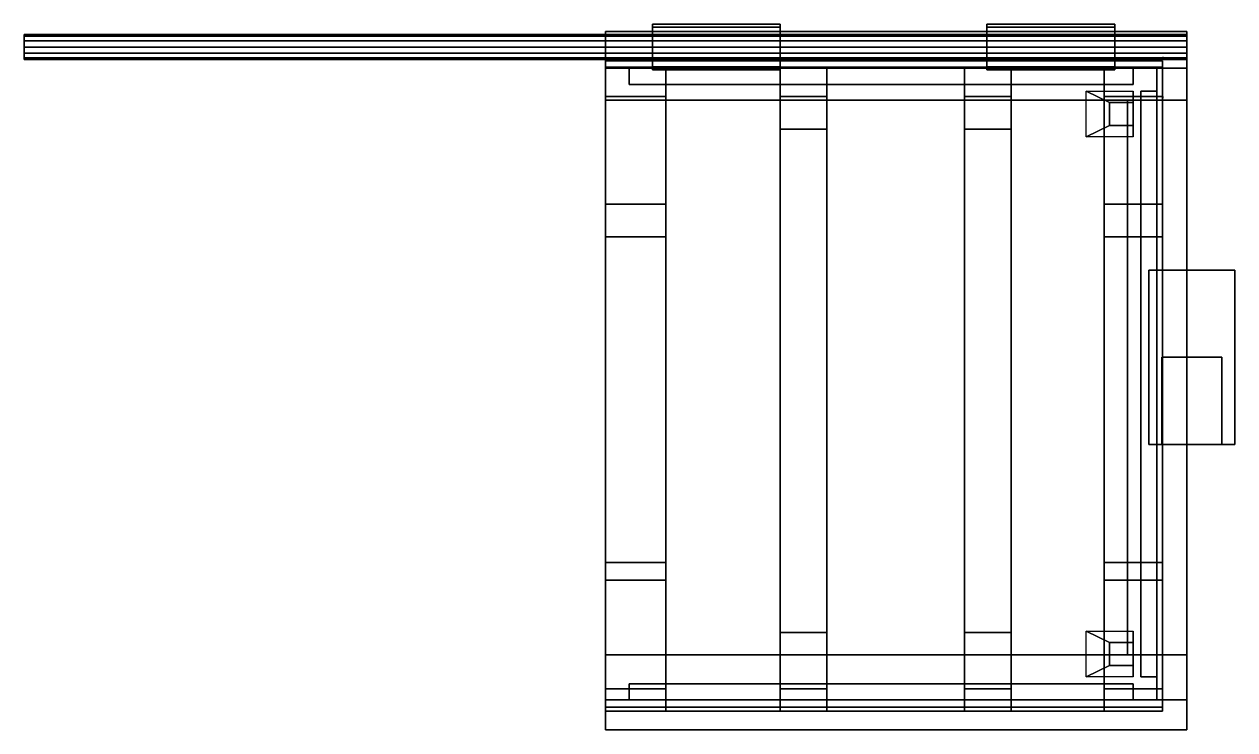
# Model space of a CAD drawing. Header units: metres. Extents: x -181 to 196, y -108 to 112.
import ezdxf

# ---------------------------------------------------------------- set-up
doc = ezdxf.new("R2010")
doc.units = ezdxf.units.M

msp = doc.modelspace()

# ---------------------------------------------------------------- linework, layer by layer
at = {"layer": 'axle'}
for points, invisible_edges in [([(-180.96, 108.92, 243.58), (180.96, 108.39, 241.62), (-180.96, 108.39, 241.62)], 1), ([(180.96, 108.39, 241.62), (-180.96, 108.92, 243.58), (180.96, 108.92, 243.58)], 1), ([(-180.96, 108.39, 245.55), (180.96, 108.92, 243.58), (-180.96, 108.92, 243.58)], 1), ([(180.96, 108.92, 243.58), (-180.96, 108.39, 245.55), (180.96, 108.39, 245.55)], 1), ([(-180.96, 104.99, 243.58), (180.96, 101.07, 243.58), (-180.96, 108.92, 243.58)], 3), ([(-180.96, 108.92, 243.58), (180.96, 101.07, 243.58), (180.96, 108.92, 243.58)], 3), ([(180.96, 108.39, 241.62), (-180.96, 106.96, 240.18), (-180.96, 108.39, 241.62)], 1), ([(-180.96, 106.96, 240.18), (180.96, 108.39, 241.62), (180.96, 106.96, 240.18)], 1), ([(180.96, 106.96, 246.98), (-180.96, 108.39, 245.55), (-180.96, 106.96, 246.98)], 1), ([(-180.96, 108.39, 245.55), (180.96, 106.96, 246.98), (180.96, 108.39, 245.55)], 1), ([(180.96, 108.39, 241.62), (-180.96, 104.99, 243.58), (-180.96, 108.39, 241.62)], 1), ([(-180.96, 104.99, 243.58), (180.96, 108.39, 241.62), (-180.96, 101.59, 245.55)], 3), ([(-180.96, 101.59, 245.55), (180.96, 108.39, 241.62), (180.96, 101.59, 245.55)], 3), ([(180.96, 108.39, 245.55), (-180.96, 104.99, 243.58), (-180.96, 108.39, 245.55)], 1), ([(-180.96, 104.99, 243.58), (180.96, 108.39, 245.55), (-180.96, 101.59, 241.62)], 3), ([(-180.96, 101.59, 241.62), (180.96, 108.39, 245.55), (180.96, 101.59, 241.62)], 3), ([(180.96, 104.99, 247.51), (-180.96, 106.96, 246.98), (-180.96, 104.99, 247.51)], 1), ([(-180.96, 106.96, 246.98), (180.96, 104.99, 247.51), (180.96, 106.96, 246.98)], 1), ([(180.96, 106.96, 240.18), (-180.96, 104.99, 239.66), (-180.96, 106.96, 240.18)], 1), ([(-180.96, 104.99, 239.66), (180.96, 106.96, 240.18), (180.96, 104.99, 239.66)], 1), ([(-180.96, 104.99, 243.58), (180.96, 106.96, 240.18), (-180.96, 106.96, 240.18)], 1), ([(180.96, 106.96, 240.18), (-180.96, 104.99, 243.58), (180.96, 104.99, 243.58)], 3), ([(-180.96, 104.99, 243.58), (180.96, 104.99, 243.58), (180.96, 106.96, 246.98)], 13), ([(-180.96, 104.99, 243.58), (180.96, 106.96, 246.98), (-180.96, 106.96, 246.98)], 1), ([(180.96, 108.92, 243.58), (180.96, 101.07, 243.58), (180.96, 104.99, 243.58)], 1), ([(180.96, 101.59, 245.55), (180.96, 108.39, 241.62), (180.96, 104.99, 243.58)], 1), ([(180.96, 101.59, 241.62), (180.96, 108.39, 245.55), (180.96, 104.99, 243.58)], 1), ([(180.96, 103.03, 246.98), (-180.96, 104.99, 247.51), (-180.96, 103.03, 246.98)], 1), ([(-180.96, 104.99, 247.51), (180.96, 103.03, 246.98), (180.96, 104.99, 247.51)], 1), ([(180.96, 104.99, 239.66), (-180.96, 103.03, 240.18), (-180.96, 104.99, 239.66)], 1), ([(-180.96, 103.03, 240.18), (180.96, 104.99, 239.66), (180.96, 103.03, 240.18)], 1), ([(180.96, 104.99, 243.58), (-180.96, 104.99, 239.66), (180.96, 104.99, 239.66)], 1), ([(-180.96, 104.99, 239.66), (180.96, 104.99, 243.58), (-180.96, 104.99, 243.58)], 3), ([(-180.96, 104.99, 243.58), (180.96, 104.99, 243.58), (180.96, 104.99, 247.51)], 13), ([(-180.96, 104.99, 243.58), (180.96, 104.99, 247.51), (-180.96, 104.99, 247.51)], 1), ([(180.96, 104.99, 243.58), (-180.96, 104.99, 243.58), (-180.96, 103.03, 246.98)], 13), ([(180.96, 104.99, 243.58), (-180.96, 103.03, 246.98), (180.96, 103.03, 246.98)], 1), ([(180.96, 101.07, 243.58), (-180.96, 104.99, 243.58), (-180.96, 101.07, 243.58)], 1), ([(180.96, 104.99, 243.58), (-180.96, 103.03, 240.18), (180.96, 103.03, 240.18)], 1), ([(-180.96, 103.03, 240.18), (180.96, 104.99, 243.58), (-180.96, 104.99, 243.58)], 3), ([(180.96, 101.59, 245.55), (-180.96, 103.03, 246.98), (-180.96, 101.59, 245.55)], 1), ([(-180.96, 103.03, 246.98), (180.96, 101.59, 245.55), (180.96, 103.03, 246.98)], 1), ([(180.96, 103.03, 240.18), (-180.96, 101.59, 241.62), (-180.96, 103.03, 240.18)], 1), ([(-180.96, 101.59, 241.62), (180.96, 103.03, 240.18), (180.96, 101.59, 241.62)], 1), ([(180.96, 101.59, 245.55), (-180.96, 101.07, 243.58), (180.96, 101.07, 243.58)], 1), ([(-180.96, 101.07, 243.58), (180.96, 101.59, 245.55), (-180.96, 101.59, 245.55)], 1), ([(180.96, 101.07, 243.58), (-180.96, 101.59, 241.62), (180.96, 101.59, 241.62)], 1), ([(-180.96, 101.59, 241.62), (180.96, 101.07, 243.58), (-180.96, 101.07, 243.58)], 1)]:
    msp.add_3dface(points, dxfattribs=dict(at, invisible_edges=invisible_edges))
for points in [[(-180.96, 108.92, 243.58), (-180.96, 108.39, 241.62), (-180.96, 104.99, 243.58)], [(-180.96, 108.92, 243.58), (-180.96, 104.99, 243.58), (-180.96, 108.39, 245.55)], [(-180.96, 108.39, 241.62), (-180.96, 106.96, 240.18), (-180.96, 104.99, 243.58)], [(-180.96, 108.39, 245.55), (-180.96, 104.99, 243.58), (-180.96, 106.96, 246.98)], [(-180.96, 106.96, 240.18), (-180.96, 104.99, 239.66), (-180.96, 104.99, 243.58)], [(-180.96, 106.96, 246.98), (-180.96, 104.99, 243.58), (-180.96, 104.99, 247.51)], [(180.96, 108.92, 243.58), (180.96, 104.99, 243.58), (180.96, 108.39, 241.62)], [(180.96, 108.92, 243.58), (180.96, 108.39, 245.55), (180.96, 104.99, 243.58)], [(180.96, 108.39, 245.55), (180.96, 106.96, 246.98), (180.96, 104.99, 243.58)], [(180.96, 108.39, 241.62), (180.96, 104.99, 243.58), (180.96, 106.96, 240.18)], [(180.96, 106.96, 246.98), (180.96, 104.99, 247.51), (180.96, 104.99, 243.58)], [(180.96, 106.96, 240.18), (180.96, 104.99, 243.58), (180.96, 104.99, 239.66)], [(-180.96, 104.99, 243.58), (-180.96, 103.03, 246.98), (-180.96, 104.99, 247.51)], [(-180.96, 104.99, 243.58), (-180.96, 101.07, 243.58), (-180.96, 101.59, 245.55)], [(-180.96, 104.99, 243.58), (-180.96, 101.59, 245.55), (-180.96, 103.03, 246.98)], [(-180.96, 104.99, 243.58), (-180.96, 101.59, 241.62), (-180.96, 101.07, 243.58)], [(-180.96, 104.99, 239.66), (-180.96, 103.03, 240.18), (-180.96, 104.99, 243.58)], [(-180.96, 104.99, 243.58), (-180.96, 103.03, 240.18), (-180.96, 101.59, 241.62)], [(180.96, 104.99, 243.58), (180.96, 101.59, 241.62), (180.96, 103.03, 240.18)], [(180.96, 104.99, 247.51), (180.96, 103.03, 246.98), (180.96, 104.99, 243.58)], [(180.96, 104.99, 243.58), (180.96, 103.03, 240.18), (180.96, 104.99, 239.66)], [(180.96, 104.99, 243.58), (180.96, 101.07, 243.58), (180.96, 101.59, 241.62)], [(180.96, 104.99, 243.58), (180.96, 103.03, 246.98), (180.96, 101.59, 245.55)], [(180.96, 104.99, 243.58), (180.96, 101.59, 245.55), (180.96, 101.07, 243.58)]]:
    msp.add_3dface(points, dxfattribs=at)
at = {"layer": 'frame_half'}
for p, q in [((174.57, -18.73, 151.68), (174.57, -18.73, 151.68)), ((192.12, -18.81, 98.79), (192.12, -18.81, 98.78)), ((192.98, -18.73, 151.68), (192.98, -18.73, 151.68))]:
    msp.add_line(p, q, dxfattribs=at)
for points, invisible_edges in [([(0, 109.83, 227.15), (180.96, 109.83, 227.14), (175.47, 109.83, 227.14)], 1), ([(180.96, 109.83, 227.14), (0, 109.83, 227.15), (180.96, 109.83, 236.6)], 3), ([(180.96, 109.83, 236.6), (0, 109.83, 227.15), (0, 109.83, 236.6)], 13), ([(180.96, 109.83, 236.6), (0, 109.83, 236.6), (171.69, 109.83, 236.6)], 1), ([(162.48, 88.44, 236.6), (0, 109.83, 236.6), (0, 88.44, 236.6)], 1), ([(0, 109.83, 236.6), (162.48, 88.44, 236.6), (171.69, 109.83, 236.6)], 3), ([(175.47, 109.83, 227.14), (0, 98.36, 227.15), (0, 109.83, 227.15)], 1), ([(0, 98.36, 227.15), (175.47, 109.83, 227.14), (171.69, 98.36, 227.14)], 3), ([(171.69, 109.83, 236.6), (162.48, 88.44, 236.6), (180.96, 88.44, 236.6)], 13), ([(171.69, 109.83, 236.6), (180.96, 88.44, 236.6), (180.96, 109.83, 236.6)], 1), ([(171.69, 98.36, 227.14), (175.47, 109.83, 227.14), (180.96, 98.36, 227.14)], 3), ([(180.96, 98.36, 227.14), (175.47, 109.83, 227.14), (180.96, 109.83, 227.14)], 1), ([(180.96, 98.36, 227.14), (180.96, 109.83, 236.6), (180.96, 88.44, 236.6)], 1), ([(180.96, 109.83, 236.6), (180.96, 98.36, 227.14), (180.96, 109.83, 227.14)], 1), ([(171.69, 98.36, 0.32), (0, -98.36, 0.32), (0, 98.36, 0.32)], 1), ([(0, -98.36, 0.32), (171.69, 98.36, 0.32), (171.69, -98.36, 0.32)], 1), ([(0, 98.36, 0.32), (7.36, 98.36, 7.68), (171.69, 98.36, 0.32)], 3), ([(7.36, 98.36, 7.68), (0, 98.36, 0.32), (0, 98.36, 227.15)], 13), ([(7.36, 98.36, 7.68), (0, 98.36, 227.15), (7.36, 98.36, 219.79)], 3), ([(7.36, 98.36, 219.79), (0, 98.36, 227.15), (171.69, 98.36, 227.14)], 13), ([(164.33, 98.36, 7.68), (171.69, 98.36, 0.32), (7.36, 98.36, 7.68)], 3), ([(171.69, 98.36, 227.14), (164.33, 98.36, 219.79), (7.36, 98.36, 219.79)], 13), ([(7.36, 93.36, 7.68), (164.33, 98.36, 7.68), (7.36, 98.36, 7.68)], 1), ([(164.33, 98.36, 7.68), (7.36, 93.36, 7.68), (164.33, 93.36, 7.68)], 1), ([(7.36, 93.36, 7.68), (7.36, 98.36, 219.79), (7.36, 93.36, 219.79)], 1), ([(7.36, 98.36, 219.79), (7.36, 93.36, 7.68), (7.36, 98.36, 7.68)], 1), ([(164.33, 98.36, 219.79), (7.36, 93.36, 219.79), (7.36, 98.36, 219.79)], 1), ([(7.36, 93.36, 219.79), (164.33, 98.36, 219.79), (164.33, 93.36, 219.79)], 1), ([(171.69, 98.36, 0.32), (164.33, 98.36, 7.68), (171.69, 98.36, 227.14)], 3), ([(171.69, 98.36, 227.14), (164.33, 98.36, 7.68), (164.33, 98.36, 219.79)], 13), ([(164.33, 98.36, 219.79), (164.33, 93.36, 7.68), (164.33, 93.36, 219.79)], 1), ([(164.33, 93.36, 7.68), (164.33, 98.36, 219.79), (164.33, 98.36, 7.68)], 1), ([(180.96, 98.36, 227.14), (171.69, -98.36, 176.06), (171.69, 98.36, 227.14)], 1), ([(171.69, -98.36, 176.06), (180.96, 98.36, 227.14), (180.96, -98.36, 176.06)], 1), ([(171.69, -91.24, 7.44), (171.69, -98.36, 0.32), (171.69, 98.36, 0.32)], 13), ([(171.69, -91.24, 7.44), (171.69, 98.36, 0.32), (171.69, 91.24, 7.44)], 3), ([(171.69, 91.24, 7.44), (171.69, 98.36, 0.32), (171.69, 91.24, 217.94)], 3), ([(171.69, -98.36, 176.06), (171.69, -91.24, 170.56), (171.69, 98.36, 227.14)], 3), ([(171.69, 98.36, 227.14), (171.69, -91.24, 170.56), (171.69, 91.24, 217.94)], 13), ([(171.69, 98.36, 227.14), (171.69, 91.24, 217.94), (171.69, 98.36, 0.32)], 3), ([(180.96, 98.36, 227.14), (180.96, -84.34, 189.86), (180.96, -98.36, 176.06)], 1), ([(180.96, -84.34, 189.86), (180.96, 98.36, 227.14), (180.96, 88.44, 236.6)], 1), ([(149.62, 91.24, 0.07), (156.97, 80.56, -9.93), (149.62, 77, 0.07)], 1), ([(156.97, 80.56, -9.93), (149.62, 91.24, 0.07), (156.97, 87.68, -9.93)], 1), ([(149.62, 91.24, 0.07), (164.33, 87.68, -9.93), (156.97, 87.68, -9.93)], 1), ([(164.33, 87.68, -9.93), (149.62, 91.24, 0.07), (164.33, 91.24, 0.07)], 1), ([(164.33, 80.56, -9.93), (164.33, 91.24, 0.07), (164.33, 77, 0.07)], 1), ([(164.33, 91.24, 0.07), (164.33, 80.56, -9.93), (164.33, 87.68, -9.93)], 1), ([(171.69, 91.24, 217.94), (166.69, -91.24, 170.56), (166.69, 91.24, 217.94)], 1), ([(166.69, -91.24, 170.56), (171.69, 91.24, 217.94), (171.69, -91.24, 170.56)], 1), ([(166.69, -91.24, 7.44), (171.69, 91.24, 7.44), (166.69, 91.24, 7.44)], 1), ([(171.69, 91.24, 7.44), (166.69, -91.24, 7.44), (171.69, -91.24, 7.44)], 1), ([(171.69, 91.24, 217.94), (166.69, 91.24, 7.44), (171.69, 91.24, 7.44)], 1), ([(166.69, 91.24, 7.44), (171.69, 91.24, 217.94), (166.69, 91.24, 217.94)], 1), ([(164.33, 87.68, -9.93), (156.97, 80.56, -9.93), (156.97, 87.68, -9.93)], 1), ([(156.97, 80.56, -9.93), (164.33, 87.68, -9.93), (164.33, 80.56, -9.93)], 1), ([(162.48, -84.34, 189.86), (180.96, 88.44, 236.6), (162.48, 88.44, 236.6)], 1), ([(180.96, 88.44, 236.6), (162.48, -84.34, 189.86), (180.96, -84.34, 189.86)], 1), ([(156.97, 80.56, -9.93), (164.33, 77, 0.07), (149.62, 77, 0.07)], 1), ([(164.33, 77, 0.07), (156.97, 80.56, -9.93), (164.33, 80.56, -9.93)], 1), ([(169.19, 35.44, 98.36), (195.93, 35.44, 155.2), (195.93, 35.44, 98.36)], 1), ([(195.93, 35.44, 155.2), (169.19, 35.44, 98.36), (169.19, 35.44, 155.2)], 1), ([(169.19, 35.44, 98.36), (195.93, -18.81, 98.36), (169.19, -18.81, 98.36)], 1), ([(195.93, -18.81, 98.36), (169.19, 35.44, 98.36), (195.93, 35.44, 98.36)], 1), ([(169.19, 35.44, 155.2), (169.19, -18.81, 98.36), (169.19, -18.81, 155.2)], 1), ([(169.19, -18.81, 98.36), (169.19, 35.44, 155.2), (169.19, 35.44, 98.36)], 1), ([(195.93, -18.81, 155.2), (169.19, 35.44, 155.2), (169.19, -18.81, 155.2)], 1), ([(169.19, 35.44, 155.2), (195.93, -18.81, 155.2), (195.93, 35.44, 155.2)], 1), ([(195.93, 35.44, 98.36), (195.93, -18.81, 155.2), (195.93, -18.81, 98.36)], 1), ([(195.93, -18.81, 155.2), (195.93, 35.44, 98.36), (195.93, 35.44, 155.2)], 1), ([(195.93, -18.81, 98.36), (191.93, -18.81, 102.36), (169.19, -18.81, 98.36)], 3), ([(169.19, -18.81, 98.36), (173.19, -18.81, 102.36), (169.19, -18.81, 155.2)], 3), ([(173.19, -18.81, 102.36), (169.19, -18.81, 98.36), (191.93, -18.81, 102.36)], 3), ([(169.19, -18.81, 155.2), (173.19, -18.81, 102.36), (173.19, -18.81, 151.2)], 13), ([(169.19, -18.81, 155.2), (173.19, -18.81, 151.2), (195.93, -18.81, 155.2)], 3), ([(191.93, -18.81, 151.2), (195.93, -18.81, 155.2), (173.19, -18.81, 151.2)], 3), ([(191.93, -18.81, 102.36), (195.93, -18.81, 98.36), (195.93, -18.81, 155.2)], 13), ([(191.93, -18.81, 102.36), (195.93, -18.81, 155.2), (191.93, -18.81, 151.2)], 3), ([(149.62, -77, 0.07), (164.33, -80.56, -9.93), (156.97, -80.56, -9.93)], 1), ([(164.33, -80.56, -9.93), (149.62, -77, 0.07), (164.33, -77, 0.07)], 1), ([(149.62, -77, 0.07), (156.97, -87.68, -9.93), (149.62, -91.24, 0.07)], 1), ([(156.97, -87.68, -9.93), (149.62, -77, 0.07), (156.97, -80.56, -9.93)], 1), ([(164.33, -87.68, -9.93), (164.33, -77, 0.07), (164.33, -91.24, 0.07)], 1), ([(164.33, -77, 0.07), (164.33, -87.68, -9.93), (164.33, -80.56, -9.93)], 1), ([(164.33, -80.56, -9.93), (156.97, -87.68, -9.93), (156.97, -80.56, -9.93)], 1), ([(156.97, -87.68, -9.93), (164.33, -80.56, -9.93), (164.33, -87.68, -9.93)], 1), ([(180.96, -107.72, 189.86), (0, -84.34, 189.86), (0, -107.72, 189.86)], 1), ([(0, -84.34, 189.86), (180.96, -107.72, 189.86), (162.48, -84.34, 189.86)], 3), ([(162.48, -84.34, 189.86), (180.96, -107.72, 189.86), (180.96, -84.34, 189.86)], 1), ([(180.96, -107.72, 189.86), (180.96, -98.36, 176.06), (180.96, -84.34, 189.86)], 1), ([(156.97, -87.68, -9.93), (164.33, -91.24, 0.07), (149.62, -91.24, 0.07)], 1), ([(164.33, -91.24, 0.07), (156.97, -87.68, -9.93), (164.33, -87.68, -9.93)], 1), ([(7.36, -98.36, 7.68), (7.36, -93.36, 168.71), (7.36, -98.36, 168.71)], 1), ([(7.36, -93.36, 168.71), (7.36, -98.36, 7.68), (7.36, -93.36, 7.68)], 1), ([(7.36, -98.36, 7.68), (164.33, -93.36, 7.68), (7.36, -93.36, 7.68)], 1), ([(164.33, -93.36, 7.68), (7.36, -98.36, 7.68), (164.33, -98.36, 7.68)], 1), ([(164.33, -93.36, 168.71), (7.36, -98.36, 168.71), (7.36, -93.36, 168.71)], 1), ([(7.36, -98.36, 168.71), (164.33, -93.36, 168.71), (164.33, -98.36, 168.71)], 1), ([(164.33, -93.36, 168.71), (164.33, -98.36, 7.68), (164.33, -98.36, 168.71)], 1), ([(164.33, -98.36, 7.68), (164.33, -93.36, 168.71), (164.33, -93.36, 7.68)], 1), ([(166.69, -91.24, 170.56), (171.69, -91.24, 7.44), (166.69, -91.24, 7.44)], 1), ([(171.69, -91.24, 7.44), (166.69, -91.24, 170.56), (171.69, -91.24, 170.56)], 1), ([(171.69, -98.36, 0.32), (171.69, -91.24, 7.44), (171.69, -98.36, 176.06)], 3), ([(171.69, -91.24, 170.56), (171.69, -98.36, 176.06), (171.69, -91.24, 7.44)], 3), ([(0, -98.36, 0.32), (7.36, -98.36, 7.68), (0, -98.36, 176.06)], 3), ([(7.36, -98.36, 7.68), (0, -98.36, 0.32), (171.69, -98.36, 0.32)], 13), ([(0, -98.36, 176.06), (7.36, -98.36, 7.68), (7.36, -98.36, 168.71)], 13), ([(0, -98.36, 176.06), (7.36, -98.36, 168.71), (171.69, -98.36, 176.06)], 3), ([(171.69, -98.36, 176.06), (0, -107.72, 176.06), (0, -98.36, 176.06)], 1), ([(0, -107.72, 176.06), (171.69, -98.36, 176.06), (175.47, -107.72, 176.06)], 3), ([(171.69, -98.36, 0.32), (164.33, -98.36, 7.68), (7.36, -98.36, 7.68)], 13), ([(164.33, -98.36, 168.71), (171.69, -98.36, 176.06), (7.36, -98.36, 168.71)], 3), ([(164.33, -98.36, 7.68), (171.69, -98.36, 0.32), (171.69, -98.36, 176.06)], 13), ([(164.33, -98.36, 7.68), (171.69, -98.36, 176.06), (164.33, -98.36, 168.71)], 3), ([(175.47, -107.72, 176.06), (171.69, -98.36, 176.06), (180.96, -98.36, 176.06)], 13), ([(175.47, -107.72, 176.06), (180.96, -98.36, 176.06), (180.96, -107.72, 176.06)], 1), ([(180.96, -98.36, 176.06), (180.96, -107.72, 189.86), (180.96, -107.72, 176.06)], 1), ([(175.47, -107.72, 176.06), (180.96, -107.72, 189.86), (0, -107.72, 176.06)], 3), ([(0, -107.72, 176.06), (180.96, -107.72, 189.86), (0, -107.72, 189.86)], 1), ([(180.96, -107.72, 189.86), (175.47, -107.72, 176.06), (180.96, -107.72, 176.06)], 1)]:
    msp.add_3dface(points, dxfattribs=dict(at, invisible_edges=invisible_edges))
at = {"layer": 'hinges_half'}
for points, invisible_edges in [([(14.6, 111.15, 246.84), (54.42, 112.1, 243.29), (14.6, 112.1, 243.29)], 1), ([(54.42, 112.1, 243.29), (14.6, 111.15, 246.84), (54.42, 111.15, 246.84)], 1), ([(14.6, 112.1, 243.29), (54.42, 111.15, 239.74), (14.6, 111.15, 239.74)], 1), ([(54.42, 111.15, 239.74), (14.6, 112.1, 243.29), (54.42, 112.1, 243.29)], 1), ([(54.42, 112.1, 243.29), (14.6, 104.99, 243.29), (14.6, 112.1, 243.29)], 1), ([(14.6, 104.99, 243.29), (54.42, 112.1, 243.29), (14.6, 97.89, 243.29)], 3), ([(14.6, 97.89, 243.29), (54.42, 112.1, 243.29), (54.42, 97.89, 243.29)], 3), ([(14.6, 108.55, 249.44), (54.42, 111.15, 246.84), (14.6, 111.15, 246.84)], 1), ([(54.42, 111.15, 246.84), (14.6, 108.55, 249.44), (54.42, 108.55, 249.44)], 1), ([(54.42, 111.15, 239.74), (14.6, 108.55, 237.14), (14.6, 111.15, 239.74)], 1), ([(14.6, 108.55, 237.14), (54.42, 111.15, 239.74), (54.42, 108.55, 237.14)], 1), ([(54.42, 111.15, 239.74), (14.6, 104.99, 243.29), (14.6, 111.15, 239.74)], 1), ([(14.6, 104.99, 243.29), (54.42, 111.15, 239.74), (14.6, 98.84, 246.84)], 3), ([(14.6, 98.84, 246.84), (54.42, 111.15, 239.74), (54.42, 98.84, 246.84)], 3), ([(54.42, 111.15, 246.84), (14.6, 104.99, 243.29), (14.6, 111.15, 246.84)], 1), ([(14.6, 104.99, 243.29), (54.42, 111.15, 246.84), (14.6, 98.84, 239.74)], 3), ([(14.6, 98.84, 239.74), (54.42, 111.15, 246.84), (54.42, 98.84, 239.74)], 3), ([(54.42, 97.89, 243.29), (54.42, 112.1, 243.29), (54.42, 104.99, 243.29)], 1), ([(54.42, 98.84, 246.84), (54.42, 111.15, 239.74), (54.42, 104.99, 243.29)], 1), ([(54.42, 98.84, 239.74), (54.42, 111.15, 246.84), (54.42, 104.99, 243.29)], 1), ([(118.75, 112.1, 243.29), (158.56, 111.15, 239.74), (118.75, 111.15, 239.74)], 1), ([(158.56, 111.15, 239.74), (118.75, 112.1, 243.29), (158.56, 112.1, 243.29)], 1), ([(118.75, 111.15, 246.84), (158.56, 112.1, 243.29), (118.75, 112.1, 243.29)], 1), ([(158.56, 112.1, 243.29), (118.75, 111.15, 246.84), (158.56, 111.15, 246.84)], 1), ([(158.56, 112.1, 243.29), (118.75, 104.99, 243.29), (118.75, 112.1, 243.29)], 1), ([(118.75, 104.99, 243.29), (158.56, 112.1, 243.29), (118.75, 97.89, 243.29)], 3), ([(118.75, 97.89, 243.29), (158.56, 112.1, 243.29), (158.56, 97.89, 243.29)], 3), ([(118.75, 108.55, 249.44), (158.56, 111.15, 246.84), (118.75, 111.15, 246.84)], 1), ([(158.56, 111.15, 246.84), (118.75, 108.55, 249.44), (158.56, 108.55, 249.44)], 1), ([(158.56, 111.15, 239.74), (118.75, 108.55, 237.14), (118.75, 111.15, 239.74)], 1), ([(118.75, 108.55, 237.14), (158.56, 111.15, 239.74), (158.56, 108.55, 237.14)], 1), ([(158.56, 111.15, 246.84), (118.75, 104.99, 243.29), (118.75, 111.15, 246.84)], 1), ([(118.75, 104.99, 243.29), (158.56, 111.15, 246.84), (118.75, 98.84, 239.74)], 3), ([(118.75, 98.84, 239.74), (158.56, 111.15, 246.84), (158.56, 98.84, 239.74)], 3), ([(118.75, 104.99, 243.29), (158.56, 98.84, 246.84), (118.75, 111.15, 239.74)], 3), ([(118.75, 111.15, 239.74), (158.56, 98.84, 246.84), (158.56, 111.15, 239.74)], 3), ([(158.56, 97.89, 243.29), (158.56, 112.1, 243.29), (158.56, 104.99, 243.29)], 1), ([(158.56, 98.84, 239.74), (158.56, 111.15, 246.84), (158.56, 104.99, 243.29)], 1), ([(158.56, 111.15, 239.74), (158.56, 98.84, 246.84), (158.56, 104.99, 243.29)], 1), ([(54.42, 104.99, 250.39), (14.6, 108.55, 249.44), (14.6, 104.99, 250.39)], 1), ([(14.6, 108.55, 249.44), (54.42, 104.99, 250.39), (54.42, 108.55, 249.44)], 1), ([(54.42, 108.55, 237.14), (14.6, 104.99, 236.19), (14.6, 108.55, 237.14)], 1), ([(14.6, 104.99, 236.19), (54.42, 108.55, 237.14), (54.42, 104.99, 236.19)], 1), ([(54.42, 104.99, 243.29), (14.6, 108.55, 237.14), (54.42, 108.55, 237.14)], 1), ([(14.6, 108.55, 237.14), (54.42, 104.99, 243.29), (14.6, 104.99, 243.29)], 3), ([(54.42, 104.99, 243.29), (14.6, 104.99, 243.29), (14.6, 108.55, 249.44)], 13), ([(54.42, 104.99, 243.29), (14.6, 108.55, 249.44), (54.42, 108.55, 249.44)], 1), ([(158.56, 104.99, 250.39), (118.75, 108.55, 249.44), (118.75, 104.99, 250.39)], 1), ([(118.75, 108.55, 249.44), (158.56, 104.99, 250.39), (158.56, 108.55, 249.44)], 1), ([(158.56, 108.55, 237.14), (118.75, 104.99, 236.19), (118.75, 108.55, 237.14)], 1), ([(118.75, 104.99, 236.19), (158.56, 108.55, 237.14), (158.56, 104.99, 236.19)], 1), ([(158.56, 104.99, 243.29), (118.75, 104.99, 243.29), (118.75, 108.55, 249.44)], 13), ([(158.56, 104.99, 243.29), (118.75, 108.55, 249.44), (158.56, 108.55, 249.44)], 1), ([(158.56, 104.99, 243.29), (118.75, 108.55, 237.14), (158.56, 108.55, 237.14)], 1), ([(118.75, 108.55, 237.14), (158.56, 104.99, 243.29), (118.75, 104.99, 243.29)], 3), ([(54.42, 104.99, 236.19), (14.6, 101.44, 237.14), (14.6, 104.99, 236.19)], 1), ([(14.6, 101.44, 237.14), (54.42, 104.99, 236.19), (54.42, 101.44, 237.14)], 1), ([(54.42, 101.44, 249.44), (14.6, 104.99, 250.39), (14.6, 101.44, 249.44)], 1), ([(14.6, 104.99, 250.39), (54.42, 101.44, 249.44), (54.42, 104.99, 250.39)], 1), ([(14.6, 104.99, 243.29), (54.42, 104.99, 236.19), (14.6, 104.99, 236.19)], 1), ([(54.42, 104.99, 236.19), (14.6, 104.99, 243.29), (54.42, 104.99, 243.29)], 3), ([(54.42, 104.99, 243.29), (14.6, 104.99, 243.29), (14.6, 104.99, 250.39)], 13), ([(54.42, 104.99, 243.29), (14.6, 104.99, 250.39), (54.42, 104.99, 250.39)], 1), ([(14.6, 104.99, 243.29), (54.42, 104.99, 243.29), (54.42, 101.44, 249.44)], 13), ([(14.6, 104.99, 243.29), (54.42, 101.44, 249.44), (14.6, 101.44, 249.44)], 1), ([(14.6, 104.99, 243.29), (54.42, 101.44, 237.14), (14.6, 101.44, 237.14)], 1), ([(54.42, 101.44, 237.14), (14.6, 104.99, 243.29), (54.42, 104.99, 243.29)], 3), ([(158.56, 104.99, 236.19), (118.75, 101.44, 237.14), (118.75, 104.99, 236.19)], 1), ([(118.75, 101.44, 237.14), (158.56, 104.99, 236.19), (158.56, 101.44, 237.14)], 1), ([(158.56, 101.44, 249.44), (118.75, 104.99, 250.39), (118.75, 101.44, 249.44)], 1), ([(118.75, 104.99, 250.39), (158.56, 101.44, 249.44), (158.56, 104.99, 250.39)], 1), ([(118.75, 104.99, 243.29), (158.56, 104.99, 236.19), (118.75, 104.99, 236.19)], 1), ([(158.56, 104.99, 236.19), (118.75, 104.99, 243.29), (158.56, 104.99, 243.29)], 3), ([(158.56, 104.99, 243.29), (118.75, 104.99, 243.29), (118.75, 104.99, 250.39)], 13), ([(158.56, 104.99, 243.29), (118.75, 104.99, 250.39), (158.56, 104.99, 250.39)], 1), ([(118.75, 104.99, 243.29), (158.56, 101.44, 237.14), (118.75, 101.44, 237.14)], 1), ([(158.56, 101.44, 237.14), (118.75, 104.99, 243.29), (158.56, 104.99, 243.29)], 3), ([(118.75, 104.99, 243.29), (158.56, 104.99, 243.29), (158.56, 101.44, 249.44)], 13), ([(118.75, 104.99, 243.29), (158.56, 101.44, 249.44), (118.75, 101.44, 249.44)], 1), ([(158.56, 98.84, 246.84), (118.75, 104.99, 243.29), (118.75, 98.84, 246.84)], 1), ([(54.42, 98.84, 239.74), (14.6, 101.44, 237.14), (54.42, 101.44, 237.14)], 1), ([(14.6, 101.44, 237.14), (54.42, 98.84, 239.74), (14.6, 98.84, 239.74)], 1), ([(54.42, 98.84, 246.84), (14.6, 101.44, 249.44), (14.6, 98.84, 246.84)], 1), ([(14.6, 101.44, 249.44), (54.42, 98.84, 246.84), (54.42, 101.44, 249.44)], 1), ([(54.42, 97.89, 243.29), (14.6, 98.84, 239.74), (54.42, 98.84, 239.74)], 1), ([(14.6, 98.84, 239.74), (54.42, 97.89, 243.29), (14.6, 97.89, 243.29)], 1), ([(54.42, 98.84, 246.84), (14.6, 97.89, 243.29), (54.42, 97.89, 243.29)], 1), ([(14.6, 97.89, 243.29), (54.42, 98.84, 246.84), (14.6, 98.84, 246.84)], 1), ([(158.56, 98.84, 246.84), (118.75, 101.44, 249.44), (118.75, 98.84, 246.84)], 1), ([(118.75, 101.44, 249.44), (158.56, 98.84, 246.84), (158.56, 101.44, 249.44)], 1), ([(158.56, 98.84, 239.74), (118.75, 101.44, 237.14), (158.56, 101.44, 237.14)], 1), ([(118.75, 101.44, 237.14), (158.56, 98.84, 239.74), (118.75, 98.84, 239.74)], 1), ([(158.56, 98.84, 246.84), (118.75, 97.89, 243.29), (158.56, 97.89, 243.29)], 1), ([(118.75, 97.89, 243.29), (158.56, 98.84, 246.84), (118.75, 98.84, 246.84)], 1), ([(158.56, 97.89, 243.29), (118.75, 98.84, 239.74), (158.56, 98.84, 239.74)], 1), ([(118.75, 98.84, 239.74), (158.56, 97.89, 243.29), (118.75, 97.89, 243.29)], 1)]:
    msp.add_3dface(points, dxfattribs=dict(at, invisible_edges=invisible_edges))
for points in [[(14.6, 112.1, 243.29), (14.6, 111.15, 239.74), (14.6, 104.99, 243.29)], [(14.6, 112.1, 243.29), (14.6, 104.99, 243.29), (14.6, 111.15, 246.84)], [(14.6, 111.15, 239.74), (14.6, 108.55, 237.14), (14.6, 104.99, 243.29)], [(14.6, 111.15, 246.84), (14.6, 104.99, 243.29), (14.6, 108.55, 249.44)], [(54.42, 112.1, 243.29), (54.42, 104.99, 243.29), (54.42, 111.15, 239.74)], [(54.42, 112.1, 243.29), (54.42, 111.15, 246.84), (54.42, 104.99, 243.29)], [(54.42, 111.15, 239.74), (54.42, 104.99, 243.29), (54.42, 108.55, 237.14)], [(54.42, 111.15, 246.84), (54.42, 108.55, 249.44), (54.42, 104.99, 243.29)], [(118.75, 112.1, 243.29), (118.75, 111.15, 239.74), (118.75, 104.99, 243.29)], [(118.75, 112.1, 243.29), (118.75, 104.99, 243.29), (118.75, 111.15, 246.84)], [(118.75, 111.15, 239.74), (118.75, 108.55, 237.14), (118.75, 104.99, 243.29)], [(118.75, 111.15, 246.84), (118.75, 104.99, 243.29), (118.75, 108.55, 249.44)], [(158.56, 112.1, 243.29), (158.56, 111.15, 246.84), (158.56, 104.99, 243.29)], [(158.56, 112.1, 243.29), (158.56, 104.99, 243.29), (158.56, 111.15, 239.74)], [(158.56, 111.15, 239.74), (158.56, 104.99, 243.29), (158.56, 108.55, 237.14)], [(158.56, 111.15, 246.84), (158.56, 108.55, 249.44), (158.56, 104.99, 243.29)], [(14.6, 108.55, 237.14), (14.6, 104.99, 236.19), (14.6, 104.99, 243.29)], [(14.6, 108.55, 249.44), (14.6, 104.99, 243.29), (14.6, 104.99, 250.39)], [(54.42, 108.55, 237.14), (54.42, 104.99, 243.29), (54.42, 104.99, 236.19)], [(54.42, 108.55, 249.44), (54.42, 104.99, 250.39), (54.42, 104.99, 243.29)], [(118.75, 108.55, 237.14), (118.75, 104.99, 236.19), (118.75, 104.99, 243.29)], [(118.75, 108.55, 249.44), (118.75, 104.99, 243.29), (118.75, 104.99, 250.39)], [(158.56, 108.55, 249.44), (158.56, 104.99, 250.39), (158.56, 104.99, 243.29)], [(158.56, 108.55, 237.14), (158.56, 104.99, 243.29), (158.56, 104.99, 236.19)], [(14.6, 104.99, 243.29), (14.6, 98.84, 246.84), (14.6, 101.44, 249.44)], [(14.6, 104.99, 243.29), (14.6, 101.44, 249.44), (14.6, 104.99, 250.39)], [(14.6, 104.99, 243.29), (14.6, 98.84, 239.74), (14.6, 97.89, 243.29)], [(14.6, 104.99, 236.19), (14.6, 101.44, 237.14), (14.6, 104.99, 243.29)], [(14.6, 104.99, 243.29), (14.6, 101.44, 237.14), (14.6, 98.84, 239.74)], [(14.6, 104.99, 243.29), (14.6, 97.89, 243.29), (14.6, 98.84, 246.84)], [(54.42, 104.99, 250.39), (54.42, 101.44, 249.44), (54.42, 104.99, 243.29)], [(54.42, 104.99, 243.29), (54.42, 101.44, 237.14), (54.42, 104.99, 236.19)], [(54.42, 104.99, 243.29), (54.42, 101.44, 249.44), (54.42, 98.84, 246.84)], [(54.42, 104.99, 243.29), (54.42, 98.84, 246.84), (54.42, 97.89, 243.29)], [(54.42, 104.99, 243.29), (54.42, 97.89, 243.29), (54.42, 98.84, 239.74)], [(54.42, 104.99, 243.29), (54.42, 98.84, 239.74), (54.42, 101.44, 237.14)], [(118.75, 104.99, 243.29), (118.75, 101.44, 237.14), (118.75, 98.84, 239.74)], [(118.75, 104.99, 243.29), (118.75, 101.44, 249.44), (118.75, 104.99, 250.39)], [(118.75, 104.99, 243.29), (118.75, 98.84, 246.84), (118.75, 101.44, 249.44)], [(118.75, 104.99, 243.29), (118.75, 97.89, 243.29), (118.75, 98.84, 246.84)], [(118.75, 104.99, 243.29), (118.75, 98.84, 239.74), (118.75, 97.89, 243.29)], [(118.75, 104.99, 236.19), (118.75, 101.44, 237.14), (118.75, 104.99, 243.29)], [(158.56, 104.99, 243.29), (158.56, 101.44, 237.14), (158.56, 104.99, 236.19)], [(158.56, 104.99, 243.29), (158.56, 98.84, 239.74), (158.56, 101.44, 237.14)], [(158.56, 104.99, 243.29), (158.56, 97.89, 243.29), (158.56, 98.84, 239.74)], [(158.56, 104.99, 250.39), (158.56, 101.44, 249.44), (158.56, 104.99, 243.29)], [(158.56, 104.99, 243.29), (158.56, 98.84, 246.84), (158.56, 97.89, 243.29)], [(158.56, 104.99, 243.29), (158.56, 101.44, 249.44), (158.56, 98.84, 246.84)]]:
    msp.add_3dface(points, dxfattribs=at)
at = {"layer": 'inside_half', "invisible_edges": 1}
for points in [[(162.48, -84.34, 33.43), (0, 88.44, 80.17), (0, -84.34, 33.43)], [(0, 88.44, 80.17), (162.48, -84.34, 33.43), (162.48, 88.44, 80.17)], [(162.48, 88.44, 236.6), (0, 88.44, 80.17), (162.48, 88.44, 80.17)], [(0, 88.44, 80.17), (162.48, 88.44, 236.6), (0, 88.44, 236.6)], [(162.48, 88.44, 236.6), (162.48, -84.34, 33.43), (162.48, -84.34, 189.86)], [(162.48, -84.34, 33.43), (162.48, 88.44, 236.6), (162.48, 88.44, 80.17)], [(0, -84.34, 189.86), (162.48, -84.34, 33.43), (0, -84.34, 33.43)], [(162.48, -84.34, 33.43), (0, -84.34, 189.86), (162.48, -84.34, 189.86)]]:
    msp.add_3dface(points, dxfattribs=at)
at = {"layer": 'lid'}
for p, q in [((173.58, 101.88, 231.96), (173.62, 101.88, 231.96)), ((173.58, 89.62, 247.02), (173.4, 88.44, 236.6)), ((173.58, 89.62, 247.02), (173.58, 89.62, 247.02)), ((173.58, 89.62, 247.02), (173.58, 89.62, 247.02)), ((173.58, 89.62, 247.02), (173.58, 89.62, 247.02)), ((173.58, 89.62, 247.02), (173.58, 89.62, 247.02)), ((173.4, -94.92, 200.98), (173.46, -84.34, 189.86))]:
    msp.add_line(p, q, dxfattribs=at)
for points, invisible_edges in [([(0, 100.73, 236.6), (173.4, 98.67, 244.84), (173.4, 100.73, 236.6)], 1), ([(173.4, 98.67, 244.84), (0, 100.73, 236.6), (0, 98.67, 244.84)], 13), ([(173.4, 100.73, 236.6), (0, 88.44, 236.6), (0, 100.73, 236.6)], 1), ([(0, 88.44, 236.6), (173.4, 100.73, 236.6), (43.74, 88.44, 236.6)], 3), ([(0, 89.62, 247.02), (0, 100.73, 236.6), (0, 88.44, 236.6)], 1), ([(0, 100.73, 236.6), (0, 89.62, 247.02), (0, 98.67, 244.84)], 1), ([(0, 89.62, 247.02), (18.76, 98.67, 244.84), (0, 98.67, 244.84)], 1), ([(18.76, 98.67, 244.84), (0, 89.62, 247.02), (18.76, 89.62, 247.02)], 1), ([(173.4, 98.67, 244.84), (0, 98.67, 244.84), (155.26, 98.67, 244.84)], 3), ([(155.26, 98.67, 244.84), (0, 98.67, 244.84), (18.76, 98.67, 244.84)], 13), ([(18.76, 98.67, 244.84), (18.76, -94.92, 200.98), (18.76, -101.88, 194.81)], 1), ([(18.76, -94.92, 200.98), (18.76, 98.67, 244.84), (18.76, -61.1, 209.42)], 3), ([(18.76, -61.1, 209.42), (18.76, 98.67, 244.84), (18.76, 56.06, 238.65)], 3), ([(18.76, 56.06, 238.65), (18.76, 98.67, 244.84), (18.76, 89.62, 247.02)], 1), ([(155.26, 98.67, 244.84), (18.76, 98.67, 244.84), (54.37, 98.67, 244.84)], 13), ([(43.74, 88.44, 236.6), (173.4, 100.73, 236.6), (54.37, 88.44, 236.6)], 3), ([(54.37, 88.44, 236.6), (173.4, 100.73, 236.6), (68.91, 88.44, 236.6)], 3), ([(54.37, 89.62, 247.02), (68.94, 98.67, 244.84), (54.37, 98.67, 244.84)], 1), ([(68.94, 98.67, 244.84), (54.37, 89.62, 247.02), (68.94, 89.62, 247.02)], 1), ([(54.37, -94.92, 200.98), (54.37, 98.67, 244.84), (54.37, -101.88, 194.81)], 1), ([(54.37, 98.67, 244.84), (54.37, -94.92, 200.98), (54.37, -61.1, 209.42)], 13), ([(54.37, 98.67, 244.84), (54.37, -61.1, 209.42), (54.37, 89.6, 247.01)], 13), ([(54.37, 98.67, 244.84), (54.37, 89.6, 247.01), (54.37, 89.62, 247.02)], 13), ([(54.37, 98.67, 244.84), (54.37, 89.62, 247.02), (54.37, 89.62, 247.02)], 1), ([(155.26, 98.67, 244.84), (54.37, 98.67, 244.84), (68.94, 98.67, 244.84)], 13), ([(68.91, 88.44, 236.6), (173.4, 100.73, 236.6), (68.94, 88.44, 236.6)], 3), ([(68.94, 88.44, 236.6), (173.4, 100.73, 236.6), (111.77, 88.44, 236.6)], 3), ([(68.94, 98.67, 244.84), (68.94, -94.92, 200.98), (68.94, -101.88, 194.81)], 1), ([(68.94, -94.92, 200.98), (68.94, 98.67, 244.84), (68.94, -94.91, 200.98)], 3), ([(68.94, -94.91, 200.98), (68.94, 98.67, 244.84), (68.94, 89.61, 247.02)], 3), ([(68.94, 89.61, 247.02), (68.94, 98.67, 244.84), (68.94, 89.62, 247.02)], 3), ([(68.94, 89.62, 247.02), (68.94, 98.67, 244.84), (68.94, 89.62, 247.02)], 1), ([(155.26, 98.67, 244.84), (68.94, 98.67, 244.84), (111.77, 98.67, 244.84)], 13), ([(111.77, 88.44, 236.6), (173.4, 100.73, 236.6), (126.32, 88.44, 236.6)], 3), ([(111.77, 89.62, 247.02), (126.32, 98.67, 244.84), (111.77, 98.67, 244.84)], 1), ([(126.32, 98.67, 244.84), (111.77, 89.62, 247.02), (126.32, 89.62, 247.02)], 1), ([(111.77, -94.92, 200.98), (111.77, 98.67, 244.84), (111.77, -101.88, 194.81)], 1), ([(111.77, 98.67, 244.84), (111.77, -94.92, 200.98), (111.77, 89.62, 247.02)], 1), ([(155.26, 98.67, 244.84), (111.77, 98.67, 244.84), (126.32, 98.67, 244.84)], 1), ([(126.32, 88.44, 236.6), (173.4, 100.73, 236.6), (173.4, 88.44, 236.6)], 1), ([(126.32, 98.67, 244.84), (126.32, -94.92, 200.98), (126.32, -101.88, 194.81)], 1), ([(126.32, -94.92, 200.98), (126.32, 98.67, 244.84), (126.32, 89.62, 247.02)], 3), ([(126.32, 89.62, 247.02), (126.32, 98.67, 244.84), (126.32, 89.62, 247.02)], 3), ([(126.32, 89.62, 247.02), (126.32, 98.67, 244.84), (126.32, 89.62, 247.02)], 1), ([(155.26, 89.62, 247.02), (173.4, 98.67, 244.84), (155.26, 98.67, 244.84)], 1), ([(173.4, 98.67, 244.84), (155.26, 89.62, 247.02), (173.4, 89.62, 247.02)], 1), ([(155.26, -94.92, 200.98), (155.26, 98.67, 244.84), (155.26, -101.88, 194.81)], 1), ([(155.26, 98.67, 244.84), (155.26, -94.92, 200.98), (155.26, -94.91, 200.98)], 13), ([(155.26, 98.67, 244.84), (155.26, -94.91, 200.98), (155.26, -61.1, 209.42)], 13), ([(155.26, 98.67, 244.84), (155.26, -61.1, 209.42), (155.26, 56.06, 238.65)], 13), ([(155.26, 98.67, 244.84), (155.26, 56.06, 238.65), (155.26, 89.6, 247.01)], 13), ([(155.26, 98.67, 244.84), (155.26, 89.6, 247.01), (155.26, 89.61, 247.02)], 13), ([(155.26, 98.67, 244.84), (155.26, 89.61, 247.02), (155.26, 89.61, 247.02)], 13), ([(155.26, 98.67, 244.84), (155.26, 89.61, 247.02), (155.26, 89.62, 247.02)], 13), ([(155.26, 98.67, 244.84), (155.26, 89.62, 247.02), (155.26, 89.62, 247.02)], 1), ([(173.4, 89.62, 247.02), (173.4, 88.44, 236.6), (173.4, 100.73, 236.6)], 13), ([(173.4, 89.62, 247.02), (173.4, 100.73, 236.6), (173.4, 98.67, 244.84)], 1), ([(0, 56.06, 238.65), (18.76, 89.62, 247.02), (0, 89.62, 247.02)], 1), ([(18.76, 89.62, 247.02), (0, 56.06, 238.65), (18.76, 56.06, 238.65)], 1), ([(0, 88.44, 236.6), (0, 56.06, 238.65), (0, 89.62, 247.02)], 1), ([(43.74, 88.44, 236.6), (0, -84.34, 189.86), (0, 88.44, 236.6)], 1), ([(0, -84.34, 189.86), (43.74, 88.44, 236.6), (54.37, -84.34, 189.86)], 3), ([(0, -84.34, 189.86), (0, -61.1, 209.42), (0, 88.44, 236.6)], 3), ([(0, 88.44, 236.6), (0, -61.1, 209.42), (0, 56.06, 238.65)], 13), ([(54.37, -84.34, 189.86), (43.74, 88.44, 236.6), (54.37, 88.44, 236.6)], 1), ([(54.37, 89.62, 247.02), (68.94, 89.62, 247.02), (54.37, 89.62, 247.02)], 1), ([(68.94, 89.62, 247.02), (54.37, 89.62, 247.02), (54.37, 89.6, 247.01)], 13), ([(68.94, 89.62, 247.02), (54.37, 89.6, 247.01), (54.37, -61.1, 209.42)], 13), ([(68.94, 89.62, 247.02), (54.37, -61.1, 209.42), (54.37, -94.92, 200.98)], 13), ([(68.94, 89.62, 247.02), (54.37, -94.92, 200.98), (68.94, 89.62, 247.02)], 3), ([(68.94, 89.62, 247.02), (54.37, -94.92, 200.98), (68.94, -94.91, 200.98)], 15), ([(68.94, 88.44, 236.6), (68.91, -84.34, 189.86), (68.91, 88.44, 236.6)], 1), ([(68.91, -84.34, 189.86), (68.94, 88.44, 236.6), (68.94, -84.34, 189.86)], 1), ([(68.94, 89.62, 247.02), (68.94, -94.91, 200.98), (68.94, 89.61, 247.02)], 1), ([(111.77, 88.44, 236.6), (68.94, -84.34, 189.86), (68.94, 88.44, 236.6)], 1), ([(68.94, -84.34, 189.86), (111.77, 88.44, 236.6), (111.77, -84.34, 189.86)], 1), ([(111.77, -94.92, 200.98), (126.32, 89.62, 247.02), (111.77, 89.62, 247.02)], 1), ([(126.32, 89.62, 247.02), (111.77, -94.92, 200.98), (126.32, 89.62, 247.02)], 15), ([(126.32, 89.62, 247.02), (111.77, -94.92, 200.98), (126.32, -94.92, 200.98)], 1), ([(126.32, 89.62, 247.02), (126.32, 89.62, 247.02), (126.32, 89.62, 247.02)], 1), ([(173.4, 88.44, 236.6), (126.32, -84.34, 189.86), (126.32, 88.44, 236.6)], 1), ([(126.32, -84.34, 189.86), (173.4, 88.44, 236.6), (173.4, -84.34, 189.86)], 1), ([(155.26, 89.62, 247.02), (173.4, 89.62, 247.02), (155.26, 89.62, 247.02)], 1), ([(173.4, 89.62, 247.02), (155.26, 89.62, 247.02), (155.26, 89.61, 247.02)], 13), ([(173.4, 89.62, 247.02), (155.26, 89.61, 247.02), (155.26, 89.61, 247.02)], 13), ([(173.4, 89.62, 247.02), (155.26, 89.61, 247.02), (155.26, 89.6, 247.01)], 13), ([(173.4, 89.62, 247.02), (155.26, 89.6, 247.01), (155.26, 56.06, 238.65)], 13), ([(173.4, 89.62, 247.02), (155.26, 56.06, 238.65), (173.4, 56.06, 238.65)], 1), ([(173.4, 56.06, 238.65), (173.4, 88.44, 236.6), (173.4, 89.62, 247.02)], 3), ([(173.4, -61.1, 209.42), (173.4, -84.34, 189.86), (173.4, 88.44, 236.6)], 13), ([(173.4, -61.1, 209.42), (173.4, 88.44, 236.6), (173.4, 56.06, 238.65)], 3), ([(0, 45.83, 241.35), (18.76, 56.06, 238.65), (0, 56.06, 238.65)], 1), ([(18.76, 56.06, 238.65), (0, 45.83, 241.35), (18.76, 45.83, 241.35)], 1), ([(0, -55.59, 216.05), (0, 56.06, 238.65), (0, -61.1, 209.42)], 1), ([(0, 56.06, 238.65), (0, -55.59, 216.05), (0, 45.83, 241.35)], 1), ([(0, -61.1, 209.42), (18.76, 56.06, 238.65), (0, 56.06, 238.65)], 1), ([(18.76, 56.06, 238.65), (0, -61.1, 209.42), (18.76, -61.1, 209.42)], 1), ([(18.76, 56.06, 238.65), (18.76, -55.59, 216.05), (18.76, -61.1, 209.42)], 1), ([(18.76, -55.59, 216.05), (18.76, 56.06, 238.65), (18.76, 45.83, 241.35)], 1), ([(155.26, -55.59, 216.05), (155.26, 56.06, 238.65), (155.26, -61.1, 209.42)], 1), ([(155.26, 56.06, 238.65), (155.26, -55.59, 216.05), (155.26, 45.83, 241.35)], 1), ([(155.26, 45.83, 241.35), (173.4, 56.06, 238.65), (155.26, 56.06, 238.65)], 1), ([(173.4, 56.06, 238.65), (155.26, 45.83, 241.35), (173.4, 45.83, 241.35)], 1), ([(155.26, -61.1, 209.42), (173.4, 56.06, 238.65), (155.26, 56.06, 238.65)], 1), ([(173.4, 56.06, 238.65), (155.26, -61.1, 209.42), (173.4, -61.1, 209.42)], 1), ([(173.4, 56.06, 238.65), (173.4, -55.59, 216.05), (173.4, -61.1, 209.42)], 1), ([(173.4, -55.59, 216.05), (173.4, 56.06, 238.65), (173.4, 45.83, 241.35)], 1), ([(0, -55.59, 216.05), (18.76, 45.83, 241.35), (0, 45.83, 241.35)], 1), ([(18.76, 45.83, 241.35), (0, -55.59, 216.05), (18.76, -55.59, 216.05)], 1), ([(155.26, -55.59, 216.05), (173.4, 45.83, 241.35), (155.26, 45.83, 241.35)], 1), ([(173.4, 45.83, 241.35), (155.26, -55.59, 216.05), (173.4, -55.59, 216.05)], 1), ([(18.76, -61.1, 209.42), (0, -55.59, 216.05), (0, -61.1, 209.42)], 1), ([(0, -55.59, 216.05), (18.76, -61.1, 209.42), (18.76, -55.59, 216.05)], 1), ([(173.4, -55.59, 216.05), (155.26, -61.1, 209.42), (173.4, -61.1, 209.42)], 1), ([(155.26, -61.1, 209.42), (173.4, -55.59, 216.05), (155.26, -55.59, 216.05)], 1), ([(0, -94.92, 200.98), (18.76, -61.1, 209.42), (0, -61.1, 209.42)], 1), ([(18.76, -61.1, 209.42), (0, -94.92, 200.98), (18.76, -94.92, 200.98)], 1), ([(0, -61.1, 209.42), (0, -84.34, 189.86), (0, -94.92, 200.98)], 1), ([(155.26, -94.91, 200.98), (173.4, -61.1, 209.42), (155.26, -61.1, 209.42)], 1), ([(173.4, -61.1, 209.42), (155.26, -94.91, 200.98), (155.26, -94.92, 200.98)], 13), ([(173.4, -61.1, 209.42), (155.26, -94.92, 200.98), (173.4, -94.92, 200.98)], 1), ([(173.4, -94.92, 200.98), (173.4, -84.34, 189.86), (173.4, -61.1, 209.42)], 3), ([(0, -100.65, 189.86), (0, -94.92, 200.98), (0, -84.34, 189.86)], 1), ([(54.37, -84.34, 189.86), (0, -100.65, 189.86), (0, -84.34, 189.86)], 1), ([(0, -100.65, 189.86), (54.37, -84.34, 189.86), (173.4, -100.65, 189.86)], 3), ([(173.4, -100.65, 189.86), (54.37, -84.34, 189.86), (68.91, -84.34, 189.86)], 13), ([(173.4, -100.65, 189.86), (68.91, -84.34, 189.86), (68.94, -84.34, 189.86)], 13), ([(173.4, -100.65, 189.86), (68.94, -84.34, 189.86), (111.77, -84.34, 189.86)], 13), ([(173.4, -100.65, 189.86), (111.77, -84.34, 189.86), (126.32, -84.34, 189.86)], 13), ([(173.4, -100.65, 189.86), (126.32, -84.34, 189.86), (173.4, -84.34, 189.86)], 1), ([(173.4, -94.92, 200.98), (173.4, -100.65, 189.86), (173.4, -84.34, 189.86)], 13), ([(0, -101.88, 194.81), (18.76, -94.92, 200.98), (0, -94.92, 200.98)], 1), ([(18.76, -94.92, 200.98), (0, -101.88, 194.81), (18.76, -101.88, 194.81)], 1), ([(0, -94.92, 200.98), (0, -100.65, 189.86), (0, -101.88, 194.81)], 1), ([(68.94, -94.91, 200.98), (54.37, -94.92, 200.98), (68.94, -94.92, 200.98)], 1), ([(54.37, -101.88, 194.81), (68.94, -94.92, 200.98), (54.37, -94.92, 200.98)], 1), ([(68.94, -94.92, 200.98), (54.37, -101.88, 194.81), (68.94, -101.88, 194.81)], 1), ([(111.77, -101.88, 194.81), (126.32, -94.92, 200.98), (111.77, -94.92, 200.98)], 1), ([(126.32, -94.92, 200.98), (111.77, -101.88, 194.81), (126.32, -101.88, 194.81)], 1), ([(155.26, -101.88, 194.81), (173.4, -94.92, 200.98), (155.26, -94.92, 200.98)], 1), ([(173.4, -94.92, 200.98), (155.26, -101.88, 194.81), (173.4, -101.88, 194.81)], 1), ([(173.4, -100.65, 189.86), (173.4, -94.92, 200.98), (173.4, -101.88, 194.81)], 1), ([(173.4, -101.88, 194.81), (0, -100.65, 189.86), (173.4, -100.65, 189.86)], 1), ([(0, -100.65, 189.86), (173.4, -101.88, 194.81), (0, -101.88, 194.81)], 3), ([(0, -101.88, 194.81), (173.4, -101.88, 194.81), (155.26, -101.88, 194.81)], 13), ([(0, -101.88, 194.81), (155.26, -101.88, 194.81), (126.32, -101.88, 194.81)], 13), ([(0, -101.88, 194.81), (126.32, -101.88, 194.81), (111.77, -101.88, 194.81)], 13), ([(0, -101.88, 194.81), (111.77, -101.88, 194.81), (68.94, -101.88, 194.81)], 13), ([(0, -101.88, 194.81), (68.94, -101.88, 194.81), (54.37, -101.88, 194.81)], 13), ([(0, -101.88, 194.81), (54.37, -101.88, 194.81), (18.76, -101.88, 194.81)], 1)]:
    msp.add_3dface(points, dxfattribs=dict(at, invisible_edges=invisible_edges))
msp.add_3dface([(173.46, -84.34, 189.86), (173.4, -84.34, 189.86), (173.4, 88.44, 236.6)], dxfattribs=at)
at = {"layer": 'lid_panels', "invisible_edges": 1}
for points in [[(18.76, -101.88, 194.81), (54.37, 98.67, 244.84), (18.76, 98.67, 244.84)], [(54.37, 98.67, 244.84), (18.76, -101.88, 194.81), (54.37, -101.88, 194.81)], [(68.94, -101.88, 194.81), (111.77, 98.67, 244.84), (68.94, 98.67, 244.84)], [(111.77, 98.67, 244.84), (68.94, -101.88, 194.81), (111.77, -101.88, 194.81)], [(126.32, -101.88, 194.81), (155.26, 98.67, 244.84), (126.32, 98.67, 244.84)], [(155.26, 98.67, 244.84), (126.32, -101.88, 194.81), (155.26, -101.88, 194.81)], [(68.91, 88.44, 236.6), (54.37, 79.39, 238.77), (54.37, 88.44, 236.6)], [(54.37, 79.39, 238.77), (68.91, 88.44, 236.6), (68.91, 79.39, 238.77)], [(54.37, 88.44, 236.6), (54.37, -77.38, 196.03), (54.37, -84.34, 189.86)], [(54.37, -77.38, 196.03), (54.37, 88.44, 236.6), (54.37, 79.39, 238.77)], [(68.91, -77.38, 196.03), (68.91, 88.44, 236.6), (68.91, -84.34, 189.86)], [(68.91, 88.44, 236.6), (68.91, -77.38, 196.03), (68.91, 79.39, 238.77)], [(126.32, 88.44, 236.6), (111.77, 79.39, 238.77), (111.77, 88.44, 236.6)], [(111.77, 79.39, 238.77), (126.32, 88.44, 236.6), (126.32, 79.39, 238.77)], [(111.77, 88.44, 236.6), (111.77, -77.38, 196.03), (111.77, -84.34, 189.86)], [(111.77, -77.38, 196.03), (111.77, 88.44, 236.6), (111.77, 79.39, 238.77)], [(126.32, -77.38, 196.03), (126.32, 88.44, 236.6), (126.32, -84.34, 189.86)], [(126.32, 88.44, 236.6), (126.32, -77.38, 196.03), (126.32, 79.39, 238.77)], [(68.91, 79.39, 238.77), (54.37, -77.38, 196.03), (54.37, 79.39, 238.77)], [(54.37, -77.38, 196.03), (68.91, 79.39, 238.77), (68.91, -77.38, 196.03)], [(126.32, 79.39, 238.77), (111.77, -77.38, 196.03), (111.77, 79.39, 238.77)], [(111.77, -77.38, 196.03), (126.32, 79.39, 238.77), (126.32, -77.38, 196.03)], [(54.37, -77.38, 196.03), (68.91, -84.34, 189.86), (54.37, -84.34, 189.86)], [(68.91, -84.34, 189.86), (54.37, -77.38, 196.03), (68.91, -77.38, 196.03)], [(126.32, -77.38, 196.03), (111.77, -84.34, 189.86), (111.77, -77.38, 196.03)], [(111.77, -84.34, 189.86), (126.32, -77.38, 196.03), (126.32, -84.34, 189.86)]]:
    msp.add_3dface(points, dxfattribs=at)
at = {"layer": 'panels_half', "invisible_edges": 1}
for points in [[(7.36, 93.36, 219.79), (164.33, 93.36, 7.68), (7.36, 93.36, 7.68)], [(164.33, 93.36, 7.68), (7.36, 93.36, 219.79), (164.33, 93.36, 219.79)], [(191.93, 8.32, 151.2), (173.19, 8.32, 102.36), (191.93, 8.32, 102.36)], [(173.19, 8.32, 102.36), (191.93, 8.32, 151.2), (173.19, 8.32, 151.2)], [(173.19, 8.32, 151.2), (191.93, -18.81, 151.2), (173.19, -18.81, 151.2)], [(191.93, -18.81, 151.2), (173.19, 8.32, 151.2), (191.93, 8.32, 151.2)], [(173.19, -18.81, 102.36), (173.19, 8.32, 151.2), (173.19, -18.81, 151.2)], [(173.19, 8.32, 151.2), (173.19, -18.81, 102.36), (173.19, 8.32, 102.36)], [(191.93, -18.81, 102.36), (173.19, 8.32, 102.36), (173.19, -18.81, 102.36)], [(173.19, 8.32, 102.36), (191.93, -18.81, 102.36), (191.93, 8.32, 102.36)], [(191.93, 8.32, 151.2), (191.93, -18.81, 102.36), (191.93, -18.81, 151.2)], [(191.93, -18.81, 102.36), (191.93, 8.32, 151.2), (191.93, 8.32, 102.36)], [(164.33, -93.36, 7.68), (7.36, -93.36, 168.71), (7.36, -93.36, 7.68)], [(7.36, -93.36, 168.71), (164.33, -93.36, 7.68), (164.33, -93.36, 168.71)]]:
    msp.add_3dface(points, dxfattribs=at)
at = {"layer": 'panels_half'}
for points in [[(166.69, 91.24, 217.94), (166.69, -91.24, 170.56), (166.69, 91.24, 7.44)], [(166.69, 91.24, 7.44), (166.69, -91.24, 170.56), (166.69, -91.24, 7.44)]]:
    msp.add_3dface(points, dxfattribs=at)

doc.saveas('drawing.dxf')
